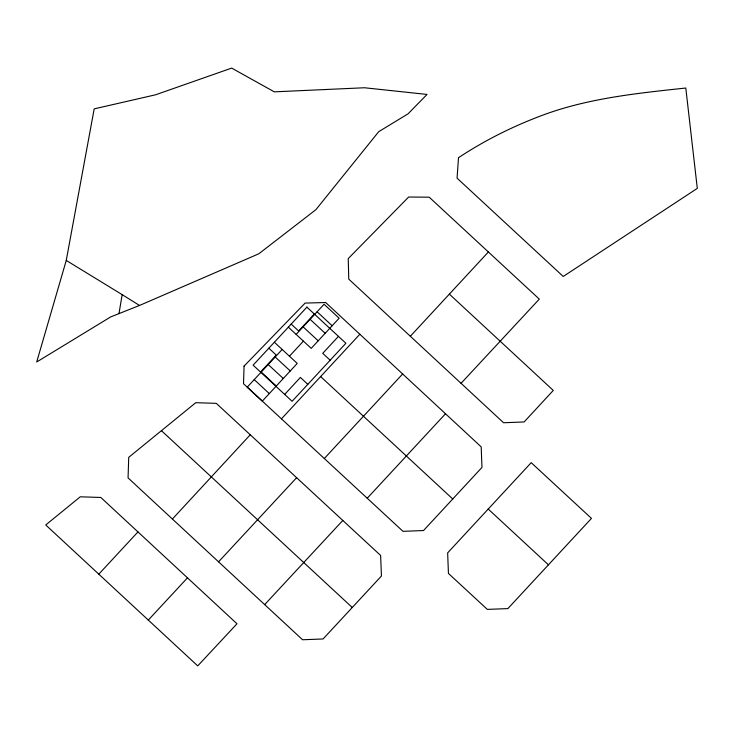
<?xml version="1.0" encoding="UTF-8"?>
<svg xmlns="http://www.w3.org/2000/svg" width="734" height="734" viewBox="0 0 734 734"><rect width="100%" height="100%" fill="white"/><g stroke="black" fill="none" stroke-linecap="round" stroke-linejoin="round"><path stroke-width="1.1" d="M118.972 313.638L122.174 294.646L66.253 260.432L94.191 108.871L155.599 94.787L231.678 68.097L274.296 91.842L364.468 87.759L427.041 94.438L408.058 113.825L378.716 131.68L315.914 209.658L258.818 253.79L139.524 305.454L110.66 316.923L36.7 361.99L66.253 260.432M172.407 519.039L128.065 477.898L128.716 457.346L195.758 402.691L216.301 403.351L380.625 555.464L381.441 576.016L323.079 638.975L302.573 639.754L172.407 519.039L250.257 434.785M260.552 372.055L276.268 355.1L268.837 348.2M314.345 314.024L298.628 330.979L291.187 324.089M282.177 349.467L247.248 387.148L262.322 401.113L297.242 363.431L274.369 342.237M296.141 334.392L324.079 304.252L339.154 318.217L311.216 348.366L288.343 327.162M289.444 356.201L303.408 341.136M98.796 574.162L137.964 531.911L100.815 497.459L80.263 496.808L45.737 524.966L197.73 665.903L236.981 623.772L137.964 531.911M284.673 394.406L300.389 377.45L307.821 384.341M338.457 336.374L322.74 353.329L330.172 360.229M281.452 418.839L359.825 334.264M410.343 336.264L488.385 251.973M148.323 620.065L187.454 577.86M218.567 561.822L296.609 477.696M324.318 458.502L402.654 373.964M461.053 383.332L539.306 299.114L429.207 197.189L408.654 197.024L348.237 258.588L348.769 279.14L503.552 422.747L524.104 421.967L553.289 390.433L449.382 294.141M264.68 604.614L342.815 520.443M367.22 498.239L445.52 413.747M488.22 509.057L447.657 552.876L448.437 573.428L487.321 609.385L507.873 608.605L591.466 518.388L531.214 462.659L488.22 509.057L548.436 564.831M122.174 294.646L139.524 305.454M320.62 376.551L452.75 498.992M352.265 607.495L161.434 430.674M317.097 311.785L332.172 325.758M310.115 319.318L325.18 333.291M303.124 326.859L318.198 340.824M275.186 356.999L290.26 370.973M268.204 364.541L283.278 378.505M261.221 372.074L276.287 386.038M254.23 379.606L269.305 393.58M244.073 366.11L243.514 383.735L402.984 531.333L423.527 530.544L481.972 467.43L481.192 446.878L325.685 302.536L305.124 303.069L244.073 366.11M458.511 157.691L457.071 178.16L563.235 276.47L697.3 188.39L685.795 88.025C637.084 93.291 587.622 98.218 541.444 115.642C512.36 126.569 484.431 140.543 458.511 157.691M306.904 307.133L253.12 365.165L292.104 401.296L345.888 343.264L306.904 307.133"/></g></svg>
